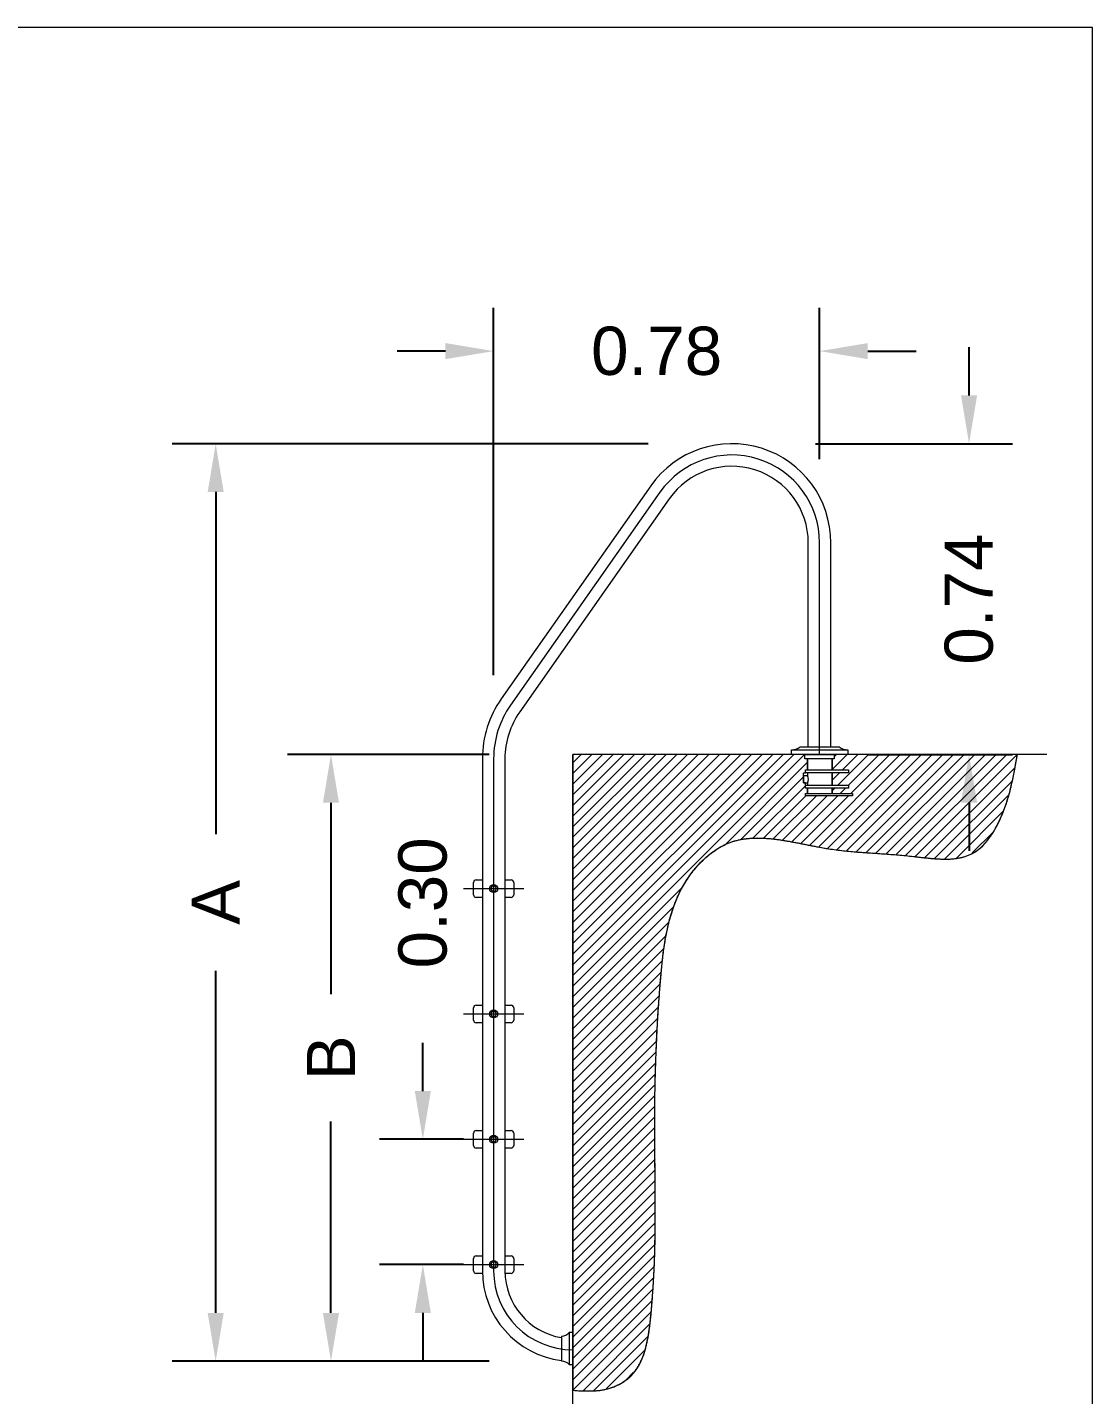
# Model space of a CAD drawing. Header units: millimetres. Extents: x 441156 to 441876, y 4514765 to 4515211.
# Drawn here: x 441282.47 to 441284.679, y 4514767.393 to 4514770.228 of the extents above; entities that cross this region are included whole.
import ezdxf

# ---------------------------------------------------------------- set-up
doc = ezdxf.new("R2010")
doc.units = ezdxf.units.MM
doc.linetypes.add('CONTINUA', pattern=[0])
doc.layers.add('01_cotas', color=254, linetype='Continuous')
doc.layers.add('A-DETL', color=7, linetype='Continuous', lineweight=50, true_color=0x008000)
doc.layers.add('A-DETL-GENF', color=7, linetype='Continuous', lineweight=9)
doc.layers.add('A-DETL-THIN', color=7, linetype='Continuous', lineweight=9)
doc.styles.add('Estilo1', font='swissel.ttf')
doc.styles.add('ROMANS', font='romans')
doc.dimstyles.new('DECIMAL-50', dxfattribs={"dimtxt": 0.08, "dimasz": 0.15, "dimexe": 0.09, "dimexo": 0, "dimgap": 0.09, "dimtad": 0, "dimzin": 0, "dimdsep": 46, "dimtxsty": 'ROMANS', "dimcen": 0.09, "dimclrt": 6, "dimadec": 0, "dimazin": 0, "dimtfac": 1.38, "dimtix": 1, "dimtofl": 0, "dimtmove": 2, "dimatfit": 3, "dimldrblk": 'OBLIQUE', "dimfxl": 1, "dimtolj": 1, "dimtzin": 0, "dimarcsym": 0})

# ---------------------------------------------------------------- blocks, each defined once
blk = doc.blocks.new('*D191')
at = {"layer": '01_cotas', "color": 0, "linetype": 'CONTINUA', "lineweight": -2, "transparency": 16777216}
for p, q in [((441283.4371, 4514768.8854), (441283.4371, 4514769.647)), ((441284.1128, 4514769.333), (441284.1128, 4514769.647))]:
    blk.add_line(p, q, dxfattribs=at)
at = {"layer": '01_cotas', "color": 0, "lineweight": -2, "transparency": 16777216}
for p, q in [((441283.3371, 4514769.557), (441283.2371, 4514769.557)), ((441284.2128, 4514769.557), (441284.3128, 4514769.557))]:
    blk.add_line(p, q, dxfattribs=at)
at = {"layer": '01_cotas', "color": 0, "transparency": 16777216}
for points in [[(441283.3371, 4514769.5737), (441283.3371, 4514769.5404), (441283.4371, 4514769.557)], [(441284.2128, 4514769.5737), (441284.2128, 4514769.5404), (441284.1128, 4514769.557)]]:
    blk.add_solid(points, dxfattribs=at)
at = {"layer": '01_cotas', "color": 7, "transparency": 16777216, "insert": (441283.775, 4514769.557), "char_height": 0.1, "attachment_point": 5, "style": 'Estilo1'}
blk.add_mtext('\\A1;0.78', dxfattribs=at)
blk = doc.blocks.new('*D192')
at = {"layer": '01_cotas', "color": 0, "lineweight": -2, "transparency": 16777216}
for p, q in [((441284.4227, 4514769.465), (441284.4227, 4514769.565)), ((441284.4227, 4514768.6205), (441284.4227, 4514768.5205))]:
    blk.add_line(p, q, dxfattribs=at)
at = {"layer": '01_cotas', "color": 0, "linetype": 'CONTINUA', "lineweight": -2, "transparency": 16777216}
for p, q in [((441284.1041, 4514769.365), (441284.5127, 4514769.365)), ((441284.2141, 4514768.7205), (441284.5127, 4514768.7205))]:
    blk.add_line(p, q, dxfattribs=at)
at = {"layer": '01_cotas', "color": 0, "transparency": 16777216}
for points in [[(441284.406, 4514769.465), (441284.4394, 4514769.465), (441284.4227, 4514769.365)], [(441284.406, 4514768.6205), (441284.4394, 4514768.6205), (441284.4227, 4514768.7205)]]:
    blk.add_solid(points, dxfattribs=at)
at = {"layer": '01_cotas', "color": 7, "transparency": 16777216, "insert": (441284.4227, 4514769.0428), "char_height": 0.1, "attachment_point": 5, "rotation": 90, "style": 'Estilo1'}
blk.add_mtext('\\A1;0.74', dxfattribs=at)
blk = doc.blocks.new('*D193')
at = {"layer": '01_cotas', "color": 0, "linetype": 'CONTINUA', "lineweight": -2, "transparency": 16777216}
for p, q in [((441283.7576, 4514769.365), (441282.7709, 4514769.365)), ((441283.4281, 4514767.4627), (441282.7709, 4514767.4627))]:
    blk.add_line(p, q, dxfattribs=at)
at = {"layer": '01_cotas', "color": 0, "lineweight": -2, "transparency": 16777216}
for p, q in [((441282.8609, 4514769.265), (441282.8609, 4514768.5555)), ((441282.8609, 4514767.5627), (441282.8609, 4514768.2723))]:
    blk.add_line(p, q, dxfattribs=at)
at = {"layer": '01_cotas', "color": 0, "transparency": 16777216}
for points in [[(441282.8442, 4514769.265), (441282.8775, 4514769.265), (441282.8609, 4514769.365)], [(441282.8442, 4514767.5627), (441282.8775, 4514767.5627), (441282.8609, 4514767.4627)]]:
    blk.add_solid(points, dxfattribs=at)
at = {"layer": '01_cotas', "color": 7, "transparency": 16777216, "insert": (441282.8609, 4514768.4139), "char_height": 0.1, "attachment_point": 5, "rotation": 90, "style": 'Estilo1'}
blk.add_mtext('\\A1;A', dxfattribs=at)
blk = doc.blocks.new('*D194')
at = {"layer": '01_cotas', "color": 0, "linetype": 'CONTINUA', "lineweight": -2, "transparency": 16777216}
for p, q in [((441283.4281, 4514768.7205), (441283.0099, 4514768.7205)), ((441283.4264, 4514767.4627), (441283.0099, 4514767.4627))]:
    blk.add_line(p, q, dxfattribs=at)
at = {"layer": '01_cotas', "color": 0, "lineweight": -2, "transparency": 16777216}
for p, q in [((441283.0999, 4514768.6205), (441283.0999, 4514768.2235)), ((441283.0999, 4514767.5627), (441283.0999, 4514767.9597))]:
    blk.add_line(p, q, dxfattribs=at)
at = {"layer": '01_cotas', "color": 0, "transparency": 16777216}
for points in [[(441283.0832, 4514768.6205), (441283.1165, 4514768.6205), (441283.0999, 4514768.7205)], [(441283.0832, 4514767.5627), (441283.1165, 4514767.5627), (441283.0999, 4514767.4627)]]:
    blk.add_solid(points, dxfattribs=at)
at = {"layer": '01_cotas', "color": 7, "transparency": 16777216, "insert": (441283.0999, 4514768.0916), "char_height": 0.1, "attachment_point": 5, "rotation": 90, "style": 'Estilo1'}
blk.add_mtext('\\A1;B', dxfattribs=at)
blk = doc.blocks.new('*D195')
at = {"layer": '01_cotas', "color": 0, "lineweight": -2, "transparency": 16777216}
for p, q in [((441283.2903, 4514768.0227), (441283.2903, 4514768.1227)), ((441283.2903, 4514767.5628), (441283.2903, 4514767.4628))]:
    blk.add_line(p, q, dxfattribs=at)
at = {"layer": '01_cotas', "color": 0, "linetype": 'CONTINUA', "lineweight": -2, "transparency": 16777216}
for p, q in [((441283.3747, 4514767.9227), (441283.2003, 4514767.9227)), ((441283.3747, 4514767.6628), (441283.2003, 4514767.6628))]:
    blk.add_line(p, q, dxfattribs=at)
at = {"layer": '01_cotas', "color": 0, "transparency": 16777216}
for points in [[(441283.2736, 4514768.0227), (441283.307, 4514768.0227), (441283.2903, 4514767.9227)], [(441283.2736, 4514767.5628), (441283.307, 4514767.5628), (441283.2903, 4514767.6628)]]:
    blk.add_solid(points, dxfattribs=at)
at = {"layer": '01_cotas', "color": 7, "transparency": 16777216, "insert": (441283.2903, 4514768.4129), "char_height": 0.1, "attachment_point": 5, "rotation": 90, "style": 'Estilo1'}
blk.add_mtext('\\A1;0.30', dxfattribs=at)

msp = doc.modelspace()

# ---------------------------------------------------------------- hatches: boundary and pattern name
at = {"layer": 'A-DETL-GENF', "true_color": 0x999999}
h = msp.add_hatch(dxfattribs=at)
h.set_pattern_fill('FP_1', color=253, scale=0.86625, style=0, pattern_type=2)
h.set_pattern_definition([(45, (441283.601415, 4514767.402239), (-0.01102556, 0.01102556), [])])
h.paths.add_polyline_path([(441283.63222687, 4514767.40087993), (441283.6627284, 4514767.40293968), (441283.69230508, 4514767.41196063), (441283.71781831, 4514767.42845962), (441283.7364177, 4514767.45126329), (441283.74890546, 4514767.47888733), (441283.75678685, 4514767.50980961), (441283.76158254, 4514767.5425064), (441283.76481353, 4514767.57545015), (441283.76728024, 4514767.60789926), (441283.77053203, 4514767.6711987), (441283.77197805, 4514767.73281297), (441283.77218769, 4514767.79322886), (441283.771341, 4514768.00220033), (441283.77261023, 4514768.06278906), (441283.7748953, 4514768.12391601), (441283.77826218, 4514768.18553132), (441283.782776, 4514768.24758473), (441283.78552853, 4514768.27873968), (441283.78899179, 4514768.3098054), (441283.79366947, 4514768.3405525), (441283.80006422, 4514768.37075184), (441283.80867972, 4514768.40017523), (441283.82001488, 4514768.42858938), (441283.83458213, 4514768.45577546), (441283.85280075, 4514768.48141967), (441283.87441469, 4514768.50449152), (441283.89886481, 4514768.52362775), (441283.92557277, 4514768.53741614), (441283.95402449, 4514768.54509496), (441283.98380815, 4514768.54741573), (441284.01454264, 4514768.54569163), (441284.04586006, 4514768.54119968), (441284.13958064, 4514768.52394265), (441284.16985235, 4514768.52029684), (441284.19984489, 4514768.51771168), (441284.26034474, 4514768.51352249), (441284.29153978, 4514768.5108073), (441284.35600315, 4514768.50421431), (441284.38731039, 4514768.50415192), (441284.4162077, 4514768.50970946), (441284.44147002, 4514768.52312386), (441284.46254628, 4514768.54452539), (441284.47973725, 4514768.5713702), (441284.49335035, 4514768.60112062), (441284.50372484, 4514768.63141318), (441284.51151693, 4514768.66131533), (441284.51758216, 4514768.6909815), (441284.52278531, 4514768.72052858), (441284.14330191, 4514768.72052858), (441284.14330191, 4514768.71164614), (441284.13885903, 4514768.71164614), (441284.13885903, 4514768.68881324), (441284.17304843, 4514768.68881324), (441284.17304843, 4514768.68229944), (441284.13885903, 4514768.68229944), (441284.13885903, 4514768.65713251), (441284.17304843, 4514768.65713251), (441284.17304843, 4514768.65061871), (441284.13885903, 4514768.65061871), (441284.13885903, 4514768.63966369), (441284.18122135, 4514768.63966369), (441284.18122135, 4514768.63504647), (441284.08330231, 4514768.63504647), (441284.08330231, 4514768.63966369), (441284.08791403, 4514768.63966369), (441284.08791403, 4514768.65061871), (441284.08330231, 4514768.65061871), (441284.08330231, 4514768.66172833), (441284.07972631, 4514768.66172833), (441284.07972631, 4514768.68229944), (441284.08330231, 4514768.68229944), (441284.08330231, 4514768.68884785), (441284.08791403, 4514768.68884785), (441284.08791403, 4514768.71164614), (441284.08228639, 4514768.71164614), (441284.08228639, 4514768.72052858), (441283.60136015, 4514768.72052858), (441283.60136015, 4514767.40241184)])

# ---------------------------------------------------------------- linework, layer by layer
at = {"layer": 'A-DETL', "color": 7, "lineweight": 18}
for p, q in [((441284.67892719, 4514770.22837952), (441280.09317569, 4514770.22837952)), ((441284.67892719, 4514765.34544075), (441284.67892719, 4514770.22837952)), ((441283.76283853, 4514769.27765848), (441283.45287502, 4514768.83602097)), ((441283.78198269, 4514769.26422215), (441283.47201917, 4514768.82258464)), ((441283.80112684, 4514769.25078581), (441283.49116333, 4514768.80914831)), ((441284.0894054, 4514768.73624666), (441284.0894054, 4514769.15971733)), ((441284.11279415, 4514768.72052858), (441284.11279415, 4514769.15971733)), ((441284.1361829, 4514768.73624666), (441284.1361829, 4514769.15971733)), ((441284.05441842, 4514768.73033084), (441284.17116988, 4514768.73033084)), ((441284.05441842, 4514768.72052858), (441284.05441842, 4514768.73033084)), ((441284.0723543, 4514768.73624666), (441284.153234, 4514768.73624666)), ((441284.17116988, 4514768.73033084), (441284.17116988, 4514768.72052858)), ((441283.4137304, 4514768.71210812), (441283.4137304, 4514767.64984358)), ((441283.43711915, 4514768.71210812), (441283.43711915, 4514767.64984358)), ((441283.4605079, 4514768.71210812), (441283.4605079, 4514767.64984358)), ((441284.58391688, 4514768.72052858), (441283.60136015, 4514768.72052858)), ((441283.60136015, 4514767.34838092), (441283.60136015, 4514768.72052858)), ((441284.17116988, 4514768.72052858), (441284.05441842, 4514768.72052858)), ((441284.08228639, 4514768.72052858), (441284.14330191, 4514768.72052858)), ((441284.08228639, 4514768.71164614), (441284.08228639, 4514768.72052858)), ((441284.14330191, 4514768.71164614), (441284.08228639, 4514768.71164614)), ((441284.13885903, 4514768.71164614), (441284.08791403, 4514768.71164614)), ((441284.08791403, 4514768.71164614), (441284.08791403, 4514768.68884785)), ((441284.13885903, 4514768.68884785), (441284.13885903, 4514768.71164614)), ((441284.14330191, 4514768.72052858), (441284.14330191, 4514768.71164614)), ((441284.08791403, 4514768.67636358), (441284.07972631, 4514768.67636358)), ((441284.07972631, 4514768.67636358), (441284.07972631, 4514768.66172833)), ((441284.08330231, 4514768.68881324), (441284.17304843, 4514768.68881324)), ((441284.08330231, 4514768.68229944), (441284.08330231, 4514768.68881324)), ((441284.17304843, 4514768.68229944), (441284.08330231, 4514768.68229944)), ((441284.08791403, 4514768.68884785), (441284.13885903, 4514768.68884785)), ((441284.13885903, 4514768.68229944), (441284.08791403, 4514768.68229944)), ((441284.08791403, 4514768.68229944), (441284.08791403, 4514768.67636358)), ((441284.13885903, 4514768.65713251), (441284.13885903, 4514768.68229944)), ((441284.17304843, 4514768.68881324), (441284.17304843, 4514768.68229944)), ((441284.07972631, 4514768.66172833), (441284.08791403, 4514768.66172833)), ((441284.08330231, 4514768.65713251), (441284.17304843, 4514768.65713251)), ((441284.08330231, 4514768.65061871), (441284.08330231, 4514768.65713251)), ((441284.17304843, 4514768.65061871), (441284.08330231, 4514768.65061871)), ((441284.08791403, 4514768.66172833), (441284.08791403, 4514768.65713251)), ((441284.08791403, 4514768.65713251), (441284.13885903, 4514768.65713251)), ((441284.13885903, 4514768.65061871), (441284.08791403, 4514768.65061871)), ((441284.08791403, 4514768.65061871), (441284.08791403, 4514768.63966369)), ((441284.13885903, 4514768.63966369), (441284.13885903, 4514768.65061871)), ((441284.17304843, 4514768.65713251), (441284.17304843, 4514768.65061871)), ((441284.08330231, 4514768.63966369), (441284.18122135, 4514768.63966369)), ((441284.08330231, 4514768.63504647), (441284.08330231, 4514768.63966369)), ((441284.18122135, 4514768.63504647), (441284.08330231, 4514768.63504647)), ((441284.08791403, 4514768.63966369), (441284.13885903, 4514768.63966369)), ((441284.18122135, 4514768.63966369), (441284.18122135, 4514768.63504647)), ((441283.39553915, 4514768.42946858), (441283.39553915, 4514768.45545608)), ((441283.40073665, 4514768.46065358), (441283.4137304, 4514768.46065358)), ((441283.43400065, 4514768.44786373), (441283.43088215, 4514768.44246233)), ((441283.44023765, 4514768.44786373), (441283.43400065, 4514768.44786373)), ((441283.44335615, 4514768.44246233), (441283.44023765, 4514768.44786373)), ((441283.4605079, 4514768.46065358), (441283.47350165, 4514768.46065358)), ((441283.47869915, 4514768.45545608), (441283.47869915, 4514768.42946858)), ((441283.37474915, 4514768.44246233), (441283.49948915, 4514768.44246233)), ((441283.4137304, 4514768.42427108), (441283.40073665, 4514768.42427108)), ((441283.43088215, 4514768.44246233), (441283.43400065, 4514768.43706093)), ((441283.43400065, 4514768.43706093), (441283.44023765, 4514768.43706093)), ((441283.44023765, 4514768.43706093), (441283.44335615, 4514768.44246233)), ((441283.47350165, 4514768.42427108), (441283.4605079, 4514768.42427108)), ((441283.39553915, 4514768.16959358), (441283.39553915, 4514768.19558108)), ((441283.40073665, 4514768.20077858), (441283.4137304, 4514768.20077858)), ((441283.4605079, 4514768.20077858), (441283.47350165, 4514768.20077858)), ((441283.47869915, 4514768.19558108), (441283.47869915, 4514768.16959358)), ((441283.37474915, 4514768.18258733), (441283.49948915, 4514768.18258733)), ((441283.4137304, 4514768.16439608), (441283.40073665, 4514768.16439608)), ((441283.43400065, 4514768.18798873), (441283.43088215, 4514768.18258733)), ((441283.43088215, 4514768.18258733), (441283.43400065, 4514768.17718593)), ((441283.44023765, 4514768.18798873), (441283.43400065, 4514768.18798873)), ((441283.43400065, 4514768.17718593), (441283.44023765, 4514768.17718593)), ((441283.44335615, 4514768.18258733), (441283.44023765, 4514768.18798873)), ((441283.44023765, 4514768.17718593), (441283.44335615, 4514768.18258733)), ((441283.47350165, 4514768.16439608), (441283.4605079, 4514768.16439608)), ((441283.39553915, 4514767.90971858), (441283.39553915, 4514767.93570608)), ((441283.40073665, 4514767.94090358), (441283.4137304, 4514767.94090358)), ((441283.4605079, 4514767.94090358), (441283.47350165, 4514767.94090358)), ((441283.47869915, 4514767.93570608), (441283.47869915, 4514767.90971858)), ((441283.37474915, 4514767.92271233), (441283.49948915, 4514767.92271233)), ((441283.43400065, 4514767.92811373), (441283.43088215, 4514767.92271233)), ((441283.43088215, 4514767.92271233), (441283.43400065, 4514767.91731093)), ((441283.44023765, 4514767.92811373), (441283.43400065, 4514767.92811373)), ((441283.43400065, 4514767.91731093), (441283.44023765, 4514767.91731093)), ((441283.44335615, 4514767.92271233), (441283.44023765, 4514767.92811373)), ((441283.44023765, 4514767.91731093), (441283.44335615, 4514767.92271233)), ((441283.4137304, 4514767.90452108), (441283.40073665, 4514767.90452108)), ((441283.47350165, 4514767.90452108), (441283.4605079, 4514767.90452108)), ((441283.40073665, 4514767.68102858), (441283.4137304, 4514767.68102858)), ((441283.4605079, 4514767.68102858), (441283.47350165, 4514767.68102858)), ((441283.37474915, 4514767.66283733), (441283.49948915, 4514767.66283733)), ((441283.39553915, 4514767.64984358), (441283.39553915, 4514767.67583108)), ((441283.43400065, 4514767.66823873), (441283.43088215, 4514767.66283733)), ((441283.43088215, 4514767.66283733), (441283.43400065, 4514767.65743593)), ((441283.44023765, 4514767.66823873), (441283.43400065, 4514767.66823873)), ((441283.43400065, 4514767.65743593), (441283.44023765, 4514767.65743593)), ((441283.44335615, 4514767.66283733), (441283.44023765, 4514767.66823873)), ((441283.44023765, 4514767.65743593), (441283.44335615, 4514767.66283733)), ((441283.47869915, 4514767.67583108), (441283.47869915, 4514767.64984358)), ((441283.4138026, 4514767.64464608), (441283.40073665, 4514767.64464608)), ((441283.47350165, 4514767.64464608), (441283.46060418, 4514767.64464608)), ((441283.57799545, 4514767.51478347), (441283.57799545, 4514767.46273358)), ((441283.60136015, 4514767.52222273), (441283.59386388, 4514767.52222273)), ((441283.59386388, 4514767.52222273), (441283.59386388, 4514767.45536921)), ((441283.60136015, 4514767.50951108), (441283.60136015, 4514767.52222273)), ((441283.60136015, 4514767.46273358), (441283.60136015, 4514767.50951108)), ((441283.59386388, 4514767.45536921), (441283.60136015, 4514767.45536921)), ((441283.60136015, 4514767.45536921), (441283.60136015, 4514767.46273358))]:
    msp.add_line(p, q, dxfattribs=at)
for centre in [(441283.43711915, 4514768.44246233), (441283.43711915, 4514768.18258733), (441283.43711915, 4514767.92271233), (441283.43711915, 4514767.66283733)]:
    msp.add_circle(centre, 0.008316, dxfattribs=at)
for centre, radius, start, end in [((441283.93088165, 4514769.15971733), 0.20530125, 0, 144.93688271), ((441283.93088165, 4514769.15971733), 0.1819125, 0, 144.93688271), ((441283.93088165, 4514769.15971733), 0.15852375, 0, 144.93688271), ((441283.62942665, 4514768.71210812), 0.21569625, 144.93688271, 180), ((441283.62942665, 4514768.71210812), 0.1923075, 144.93688271, 180), ((441283.62942665, 4514768.71210812), 0.16891875, 144.93688271, 180), ((441284.05441842, 4514768.76047816), 0.03014733, 270, 306.50841732), ((441284.17116988, 4514768.76047816), 0.03014733, 233.49158268, 270), ((441284.07620148, 4514768.66904595), 0.01381055, 328.0041709, 31.9958291), ((441283.40073665, 4514768.45545608), 0.0051975, 90, 180), ((441283.47350165, 4514768.45545608), 0.0051975, 0, 90), ((441283.40073665, 4514768.42946858), 0.0051975, 180, 270), ((441283.47350165, 4514768.42946858), 0.0051975, 270, 0), ((441283.40073665, 4514768.19558108), 0.0051975, 90, 180), ((441283.47350165, 4514768.19558108), 0.0051975, 0, 90), ((441283.40073665, 4514768.16959358), 0.0051975, 180, 270), ((441283.47350165, 4514768.16959358), 0.0051975, 270, 0), ((441283.40073665, 4514767.93570608), 0.0051975, 90, 180), ((441283.47350165, 4514767.93570608), 0.0051975, 0, 90), ((441283.40073665, 4514767.90971858), 0.0051975, 180, 270), ((441283.47350165, 4514767.90971858), 0.0051975, 270, 0), ((441283.40073665, 4514767.67583108), 0.0051975, 90, 180), ((441283.47350165, 4514767.67583108), 0.0051975, 0, 90), ((441283.40073665, 4514767.64984358), 0.0051975, 180, 270), ((441283.6008404, 4514767.64984358), 0.18711, 180, 262.98704849), ((441283.60128414, 4514767.6502879), 0.16416559, 180.1550736, 270.02652937), ((441283.6008404, 4514767.64984358), 0.1403325, 180, 260.63103189), ((441283.47350165, 4514767.64984358), 0.0051975, 270, 0), ((441283.57799545, 4514767.53542731), 0.02064383, 270, 320.23519694), ((441283.57799545, 4514767.44195508), 0.0207785, 40.20898124, 90)]:
    msp.add_arc(centre, radius, start, end, dxfattribs=at)
msp.add_open_spline([(441283.60136015, 4514767.40241184), (441283.62533465, 4514767.40077479), (441283.66513963, 4514767.39805677), (441283.74886346, 4514767.43800356), (441283.77910545, 4514767.65861802), (441283.76625952, 4514767.92203125), (441283.77753224, 4514768.22522356), (441283.80266566, 4514768.43990115), (441283.94413139, 4514768.57479571), (441284.12246414, 4514768.51599478), (441284.27990428, 4514768.51668906), (441284.43756232, 4514768.48870562), (441284.50385186, 4514768.61011007), (441284.51656154, 4514768.68423199), (441284.52278531, 4514768.72052858)], degree=3, knots=[0, 0, 0, 0, 0.0821826848, 0.1364482848, 0.3033861524, 0.7608649981, 1.1022795322, 1.3509436546, 1.4837837853, 1.7160958704, 1.9195690714, 2.0662322265, 2.2020401776, 2.3323594019, 2.3323594019, 2.3323594019, 2.3323594019], dxfattribs=at)
at = {"layer": 'A-DETL-THIN'}
for p, q in [((441284.08228639, 4514768.72052858), (441283.60136015, 4514768.72052858)), ((441283.60136015, 4514768.72052858), (441283.60136015, 4514767.40241184)), ((441284.08228639, 4514768.71164614), (441284.08228639, 4514768.72052858)), ((441284.08791403, 4514768.71164614), (441284.08228639, 4514768.71164614)), ((441284.08791403, 4514768.68884785), (441284.08791403, 4514768.71164614)), ((441284.14330191, 4514768.71164614), (441284.13885903, 4514768.71164614)), ((441284.13885903, 4514768.71164614), (441284.13885903, 4514768.68881324)), ((441284.52278531, 4514768.72052858), (441284.14330191, 4514768.72052858)), ((441284.14330191, 4514768.72052858), (441284.14330191, 4514768.71164614)), ((441284.07972631, 4514768.66172833), (441284.07972631, 4514768.68229944)), ((441284.07972631, 4514768.68229944), (441284.08330231, 4514768.68229944)), ((441284.08330231, 4514768.68229944), (441284.08330231, 4514768.68884785)), ((441284.08330231, 4514768.68884785), (441284.08791403, 4514768.68884785)), ((441284.13885903, 4514768.68881324), (441284.17304843, 4514768.68881324)), ((441284.17304843, 4514768.68229944), (441284.13885903, 4514768.68229944)), ((441284.13885903, 4514768.68229944), (441284.13885903, 4514768.65713251)), ((441284.17304843, 4514768.68881324), (441284.17304843, 4514768.68229944)), ((441284.08330231, 4514768.66172833), (441284.07972631, 4514768.66172833)), ((441284.08330231, 4514768.65061871), (441284.08330231, 4514768.66172833)), ((441284.08791403, 4514768.65061871), (441284.08330231, 4514768.65061871)), ((441284.08791403, 4514768.63966369), (441284.08791403, 4514768.65061871)), ((441284.13885903, 4514768.65713251), (441284.17304843, 4514768.65713251)), ((441284.17304843, 4514768.65061871), (441284.13885903, 4514768.65061871)), ((441284.13885903, 4514768.65061871), (441284.13885903, 4514768.63966369)), ((441284.17304843, 4514768.65713251), (441284.17304843, 4514768.65061871)), ((441284.08330231, 4514768.63504647), (441284.08330231, 4514768.63966369)), ((441284.08330231, 4514768.63966369), (441284.08791403, 4514768.63966369)), ((441284.18122135, 4514768.63504647), (441284.08330231, 4514768.63504647)), ((441284.13885903, 4514768.63966369), (441284.18122135, 4514768.63966369)), ((441284.18122135, 4514768.63966369), (441284.18122135, 4514768.63504647))]:
    msp.add_line(p, q, dxfattribs=at)
msp.add_open_spline([(441283.60136015, 4514767.40241184), (441283.60653504, 4514767.40185722), (441283.61427408, 4514767.40125253), (441283.62454899, 4514767.40088417), (441283.63222779, 4514767.40086002), (441283.63990108, 4514767.40095535), (441283.64756553, 4514767.40119365), (441283.65391624, 4514767.40167524), (441283.65896748, 4514767.40229915), (441283.66397857, 4514767.4031263), (441283.67028146, 4514767.40446271), (441283.67785317, 4514767.40647128), (441283.68527692, 4514767.40893839), (441283.69234892, 4514767.41187379), (441283.69915787, 4514767.41533023), (441283.70580643, 4514767.41927616), (441283.71210305, 4514767.42365735), (441283.71790958, 4514767.42839226), (441283.7231685, 4514767.43353131), (441283.72800158, 4514767.43910806), (441283.73241774, 4514767.44503328), (441283.73648516, 4514767.45121287), (441283.74014781, 4514767.45769498), (441283.74338756, 4514767.46452559), (441283.74629069, 4514767.47161001), (441283.74895354, 4514767.47885296), (441283.75132789, 4514767.48630211), (441283.75336697, 4514767.494005), (441283.75516565, 4514767.50186642), (441283.75681897, 4514767.50979113), (441283.75827955, 4514767.51782674), (441283.75949928, 4514767.52602144), (441283.76057539, 4514767.53427749), (441283.76159489, 4514767.54250809), (441283.76254029, 4514767.55072854), (441283.76362427, 4514767.5617533), (441283.76483412, 4514767.57548382), (441283.76616242, 4514767.59175838), (441283.76768174, 4514767.61331426), (441283.76925583, 4514767.63986866), (441283.77105752, 4514767.68173616), (441283.77263419, 4514767.75352202), (441283.77196809, 4514767.83317733), (441283.77107658, 4514767.91234746), (441283.77091662, 4514767.9720241), (441283.77168887, 4514768.03233035), (441283.77315391, 4514768.08305742), (441283.77485017, 4514768.12389567), (441283.77639313, 4514768.15464641), (441283.7782144, 4514768.18551306), (441283.78032238, 4514768.21648925), (441283.78273011, 4514768.24756648), (441283.78541316, 4514768.2787532), (441283.78878844, 4514768.30985879), (441283.79338385, 4514768.34064401), (441283.79969298, 4514768.37088013), (441283.80822958, 4514768.4003465), (441283.81759412, 4514768.42404549), (441283.8267293, 4514768.44241696), (441283.83441458, 4514768.45582703), (441283.8416567, 4514768.46674424), (441283.84788809, 4514768.47525908), (441283.85276382, 4514768.4814445), (441283.85786117, 4514768.48748097), (441283.86318568, 4514768.49339608), (441283.86870563, 4514768.49910877), (441283.87438504, 4514768.50453226), (441283.88024234, 4514768.50971129), (441283.88629487, 4514768.51468843), (441283.89250642, 4514768.5193741), (441283.89884177, 4514768.5236869), (441283.90531538, 4514768.52764478), (441283.91416126, 4514768.53251617), (441283.92550216, 4514768.53770106), (441283.93719611, 4514768.54146134), (441283.94676577, 4514768.5437462), (441283.95401065, 4514768.54515375), (441283.9613386, 4514768.54620855), (441283.96876177, 4514768.5468922), (441283.97625623, 4514768.54728081), (441283.98379832, 4514768.54745769), (441283.99139942, 4514768.54738281), (441283.99907155, 4514768.54701495), (441284.00679159, 4514768.54643424), (441284.01453654, 4514768.54572048), (441284.02231808, 4514768.54483357), (441284.03014765, 4514768.54373364), (441284.03800203, 4514768.54250075), (441284.04585783, 4514768.54121524), (441284.05372697, 4514768.53983635), (441284.06162105, 4514768.53832409), (441284.06951636, 4514768.53675974), (441284.07738945, 4514768.53522383), (441284.08525111, 4514768.53367852), (441284.09311359, 4514768.53208239), (441284.10095388, 4514768.53051391), (441284.11135167, 4514768.52855806), (441284.12425055, 4514768.52629776), (441284.13961224, 4514768.52386086), (441284.15478435, 4514768.52191474), (441284.17489223, 4514768.51969419), (441284.1998335, 4514768.51763112), (441284.22483172, 4514768.51597087), (441284.24502706, 4514768.51462881), (441284.26030768, 4514768.51355861), (441284.2758107, 4514768.51227166), (441284.29148623, 4514768.51087021), (441284.30481691, 4514768.50938777), (441284.31557038, 4514768.50814586), (441284.32362587, 4514768.5072951), (441284.33172141, 4514768.50642921), (441284.33987196, 4514768.50551789), (441284.34663898, 4514768.50485737), (441284.35201169, 4514768.50443794), (441284.3560059, 4514768.5042065), (441284.35998357, 4514768.50402192), (441284.36528981, 4514768.50379068), (441284.37189193, 4514768.50359842), (441284.37840364, 4514768.50363094), (441284.38352891, 4514768.50384966), (441284.38731683, 4514768.5041368), (441284.3910661, 4514768.50451467), (441284.39603806, 4514768.50509301), (441284.40216727, 4514768.50601973), (441284.40933979, 4514768.50754377), (441284.41854833, 4514768.51031305), (441284.42729486, 4514768.51414711), (441284.43557994, 4514768.51894352), (441284.44151792, 4514768.52302683), (441284.4471685, 4514768.52769233), (441284.45255496, 4514768.53291428), (441284.45768732, 4514768.53856188), (441284.46258681, 4514768.54446865), (441284.46724311, 4514768.55071583), (441284.4716471, 4514768.55738257), (441284.47581776, 4514768.56430982), (441284.47977469, 4514768.57134089), (441284.48350696, 4514768.57854783), (441284.48700546, 4514768.58601258), (441284.49029016, 4514768.59358142), (441284.49338578, 4514768.60112253), (441284.49626883, 4514768.60865218), (441284.49893217, 4514768.61625749), (441284.50141093, 4514768.62386237), (441284.50453806, 4514768.63394156), (441284.50797534, 4514768.64641188), (441284.51158932, 4514768.66132541), (441284.51476897, 4514768.67617845), (441284.51854758, 4514768.69591975), (441284.5211946, 4514768.7106994), (441284.52278531, 4514768.72052858)], degree=3, knots=[0, 0, 0, 0, 0.0075757576, 0.0113636364, 0.0151515152, 0.0189393939, 0.0227272727, 0.0265151515, 0.0284090909, 0.0303030303, 0.0340909091, 0.0378787879, 0.0416666667, 0.0454545455, 0.0492424242, 0.053030303, 0.0568181818, 0.0606060606, 0.0643939394, 0.0681818182, 0.071969697, 0.0757575758, 0.0795454545, 0.0833333333, 0.0871212121, 0.0909090909, 0.0946969697, 0.0984848485, 0.1022727273, 0.1060606061, 0.1098484848, 0.1136363636, 0.1174242424, 0.1212121212, 0.125, 0.1287878788, 0.1363636364, 0.1439393939, 0.1515151515, 0.1666666667, 0.1818181818, 0.2121212121, 0.2727272727, 0.303030303, 0.3333333333, 0.3636363636, 0.3939393939, 0.4090909091, 0.4242424242, 0.4393939394, 0.4545454545, 0.4696969697, 0.4848484848, 0.5, 0.5151515152, 0.5303030303, 0.5454545455, 0.5606060606, 0.5681818182, 0.5757575758, 0.5833333333, 0.5871212121, 0.5909090909, 0.5946969697, 0.5984848485, 0.6022727273, 0.6060606061, 0.6098484848, 0.6136363636, 0.6174242424, 0.6212121212, 0.625, 0.6287878788, 0.6363636364, 0.6439393939, 0.6477272727, 0.6515151515, 0.6553030303, 0.6590909091, 0.6628787879, 0.6666666667, 0.6704545455, 0.6742424242, 0.678030303, 0.6818181818, 0.6856060606, 0.6893939394, 0.6931818182, 0.696969697, 0.7007575758, 0.7045454545, 0.7083333333, 0.7121212121, 0.7159090909, 0.7196969697, 0.7234848485, 0.7272727273, 0.7348484848, 0.7424242424, 0.75, 0.7575757576, 0.7727272727, 0.7878787879, 0.7954545455, 0.803030303, 0.8106060606, 0.8181818182, 0.8257575758, 0.8295454545, 0.8333333333, 0.8371212121, 0.8409090909, 0.8446969697, 0.8465909091, 0.8484848485, 0.8503787879, 0.8522727273, 0.8560606061, 0.8598484848, 0.8617424242, 0.8636363636, 0.865530303, 0.8674242424, 0.8712121212, 0.875, 0.8787878788, 0.8863636364, 0.8901515152, 0.8939393939, 0.8977272727, 0.9015151515, 0.9053030303, 0.9090909091, 0.9128787879, 0.9166666667, 0.9204545455, 0.9242424242, 0.928030303, 0.9318181818, 0.9356060606, 0.9393939394, 0.9431818182, 0.946969697, 0.9507575758, 0.9545454545, 0.9621212121, 0.9696969697, 0.9772727273, 0.9848484848, 1, 1, 1, 1], dxfattribs=at)

# ---------------------------------------------------------------- dimensions: what is measured, and where the dimension line sits
at = {"layer": '01_cotas'}
dim = msp.add_linear_dim(base=(441283.43711915, 4514769.55703484, 0.00000061), p1=(441284.11279415, 4514769.33296733), p2=(441283.43711915, 4514768.88535812), text='0.78', dimstyle='DECIMAL-50', override={"dimtxt": 0.1, "dimasz": 0.1, "dimtxsty": 'Estilo1', "dimsah": 1, "dimclrt": 7, "dimfxl": 0.09, "dimarcsym": 2}, dxfattribs=at)
dim.commit()
dim.dimension.update_dxf_attribs({"geometry": '*D191', "text_midpoint": (441283.77495665, 4514769.55703484, 0.00000061)})
for base, p1, p2, text, picture, middle in [((441284.42269889, 4514769.36501858, 0.00000061), (441284.21406853, 4514768.72052869, 0.00000061), (441284.10413165, 4514769.36501858), '0.74', '*D192', (441284.42269889, 4514769.04277363, 0.00000061)), ((441282.86087572, 4514767.46273358, 0.00000061), (441283.75763165, 4514769.36501858), (441283.42811015, 4514767.46273358), 'A', '*D193', (441282.86087572, 4514768.41387608, 0.00000061)), ((441283.09985896, 4514767.46273358, 0.00000061), (441283.42811015, 4514768.72052858), (441283.42642096, 4514767.46273358), 'B', '*D194', (441283.09985896, 4514768.09163108, 0.00000061))]:
    dim = msp.add_linear_dim(base=base, p1=p1, p2=p2, angle=90, text=text, dimstyle='DECIMAL-50', override={"dimtxt": 0.1, "dimasz": 0.1, "dimtxsty": 'Estilo1', "dimsah": 1, "dimclrt": 7, "dimfxl": 0.09, "dimarcsym": 2}, dxfattribs=at)
    dim.commit()
    dim.dimension.update_dxf_attribs({"geometry": picture, "text_midpoint": middle})
dim = msp.add_linear_dim(base=(441283.29029894, 4514767.66283733, 0.00000061), p1=(441283.37474915, 4514767.92271233), p2=(441283.37474915, 4514767.66283733), angle=90, text='0.30', dimstyle='DECIMAL-50', override={"dimtxt": 0.1, "dimasz": 0.1, "dimtxsty": 'Estilo1', "dimsah": 1, "dimclrt": 7, "dimfxl": 0.09, "dimarcsym": 2}, dxfattribs=at)
dim.commit()
dim.dimension.update_dxf_attribs({"geometry": '*D195', "text_midpoint": (441283.29029894, 4514768.41289769, 0.00000061), "dimtype": 160})

doc.saveas('drawing.dxf')
